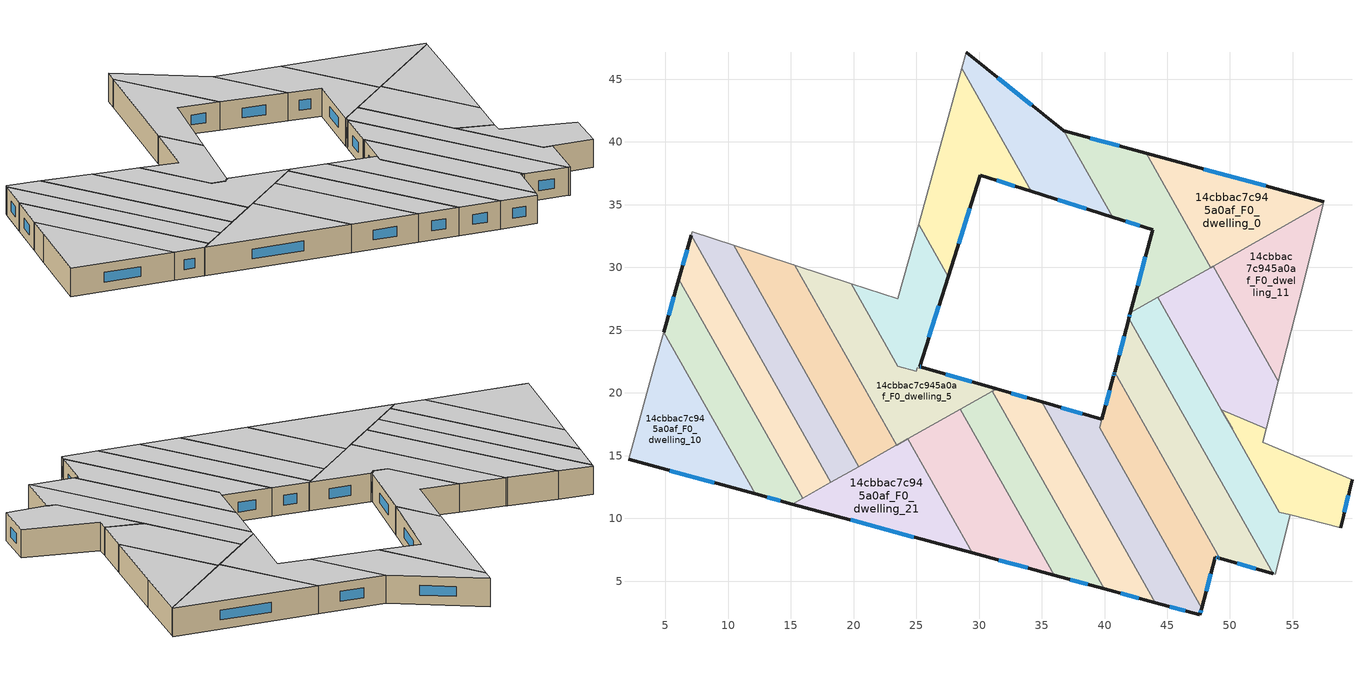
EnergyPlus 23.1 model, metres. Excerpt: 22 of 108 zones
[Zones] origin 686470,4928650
14cbbac7c945a0af_F0_dwelling_0
 floor ground (EU_floor_Construction): 57.47,35.24 57.43,35.07 48.46,29.99 43.31,39.1 z0
 wall outside (EU_wall_Construction): 57.47,35.24 43.31,39.1 z0:3
 wall adiabatic (EU_wall_Construction): 57.43,35.07 57.47,35.24 z0:3
 wall to 14cbbac7c945a0af_F0_dwelling_1 (EU_wall_Construction): 43.31,39.1 48.46,29.99 z0:3
 wall to 14cbbac7c945a0af_F0_dwelling_11 (EU_wall_Construction): 48.67,30.11 57.43,35.07 z0:3
 wall to 14cbbac7c945a0af_F0_dwelling_12 (EU_wall_Construction): 48.46,29.99 48.67,30.11 z0:3
 window (EU_Window_Construction): 52.87,36.49 47.92,37.84 z0.98:2.02
 ceiling to 14cbbac7c945a0af_F1_dwelling_0 (EU_floor_Construction): 57.43,35.07 57.47,35.24 43.31,39.1 48.46,29.99 z3
14cbbac7c945a0af_F0_dwelling_1
 floor ground (EU_floor_Construction): 43.31,39.1 48.46,29.99 42.06,26.37 43.83,33 40.64,34.01 36.74,40.9 z0
 wall outside (EU_wall_Construction): 40.64,34.01 43.83,33 42.06,26.37 / 43.31,39.1 36.74,40.9 z0:3
 wall to 14cbbac7c945a0af_F0_dwelling_2 (EU_wall_Construction): 36.74,40.9 40.64,34.01 z0:3
 wall to 14cbbac7c945a0af_F0_dwelling_12 (EU_wall_Construction): 44.25,27.61 48.46,29.99 z0:3
 wall to 14cbbac7c945a0af_F0_dwelling_14 (EU_wall_Construction): 42.06,26.37 44.25,27.61 z0:3
 window (EU_Window_Construction): 43.26,30.84 42.64,28.53 / 41.68,33.68 42.79,33.33 / 41.18,39.69 38.88,40.31 z0.98:2.02
 ceiling to 14cbbac7c945a0af_F1_dwelling_1 (EU_floor_Construction): 48.46,29.99 43.31,39.1 36.74,40.9 40.64,34.01 43.83,33 42.06,26.37 z3
14cbbac7c945a0af_F0_dwelling_10
 floor ground (EU_floor_Construction): 4.89,24.84 12.17,11.95 2.06,14.7 4.13,22.18 z0
 wall outside (EU_wall_Construction): 2.06,14.7 12.17,11.95 z0:3
 wall to 14cbbac7c945a0af_F0_dwelling_9 (EU_wall_Construction): 12.17,11.95 4.89,24.84 z0:3
 wall adiabatic (EU_wall_Construction): 4.89,24.84 4.13,22.18 2.06,14.7 z0:3
 window (EU_Window_Construction): 5.35,13.8 8.89,12.84 z0.98:2.02
 ceiling to 14cbbac7c945a0af_F1_dwelling_10 (EU_floor_Construction): 12.17,11.95 4.89,24.84 4.13,22.18 2.06,14.7 z3
14cbbac7c945a0af_F0_dwelling_11
 floor ground (EU_floor_Construction): 57.43,35.07 55.89,28.82 53.86,20.93 48.67,30.11 z0
 wall adiabatic (EU_wall_Construction): 53.86,20.93 55.89,28.82 57.43,35.07 z0:3
 wall to 14cbbac7c945a0af_F0_dwelling_12 (EU_wall_Construction): 48.67,30.11 53.86,20.93 z0:3
 ceiling to 14cbbac7c945a0af_F1_dwelling_11 (EU_floor_Construction): 53.86,20.93 55.89,28.82 57.43,35.07 48.67,30.11 z3
14cbbac7c945a0af_F0_dwelling_12
 floor ground (EU_floor_Construction): 48.67,30.11 53.86,20.93 52.88,17.15 49.32,18.65 44.25,27.61 z0
 wall adiabatic (EU_wall_Construction): 52.88,17.15 53.86,20.93 z0:3
 wall to 14cbbac7c945a0af_F0_dwelling_13 (EU_wall_Construction): 49.32,18.65 52.88,17.15 z0:3
 wall to 14cbbac7c945a0af_F0_dwelling_14 (EU_wall_Construction): 44.25,27.61 49.32,18.65 z0:3
 ceiling to 14cbbac7c945a0af_F1_dwelling_12 (EU_floor_Construction): 52.88,17.15 53.86,20.93 48.67,30.11 44.25,27.61 49.32,18.65 z3
14cbbac7c945a0af_F0_dwelling_13
 floor ground (EU_floor_Construction): 59.72,13.08 58.82,9.25 54.8,10.28 53.93,10.5 49.32,18.65 52.88,17.15 52.61,16.08 z0
 wall outside (EU_wall_Construction): 58.82,9.25 59.72,13.08 z0:3
 wall adiabatic (EU_wall_Construction): 59.72,13.08 52.61,16.08 52.88,17.15 / 54.8,10.28 58.82,9.25 z0:3
 wall to 14cbbac7c945a0af_F0_dwelling_14 (EU_wall_Construction): 49.32,18.65 50.21,17.09 / 50.21,17.08 53.93,10.5 54.79,10.28 z0:3
 window (EU_Window_Construction): 59.12,10.49 59.43,11.83 z0.98:2.02
 ceiling to 14cbbac7c945a0af_F1_dwelling_13 (EU_floor_Construction): 58.82,9.25 59.72,13.08 52.61,16.08 52.88,17.15 49.32,18.65 53.93,10.5 54.79,10.28 z3
14cbbac7c945a0af_F0_dwelling_14
 floor ground (EU_floor_Construction): 44.25,27.61 53.93,10.5 54.79,10.28 53.62,5.56 53.44,5.61 41.95,25.94 42.06,26.37 z0
 wall outside (EU_wall_Construction): 42.06,26.37 41.95,25.94 z0:3
 wall adiabatic (EU_wall_Construction): 53.44,5.61 53.62,5.56 54.79,10.28 z0:3
 wall to 14cbbac7c945a0af_F0_dwelling_15 (EU_wall_Construction): 41.95,25.94 53.44,5.61 z0:3
 window (EU_Window_Construction): 42.02,26.23 41.98,26.08 z0.98:2.02
 ceiling to 14cbbac7c945a0af_F1_dwelling_14 (EU_floor_Construction): 53.62,5.56 54.79,10.28 53.93,10.5 44.25,27.61 42.06,26.37 41.95,25.94 53.44,5.61 z3
14cbbac7c945a0af_F0_dwelling_15
 floor ground (EU_floor_Construction): 41.95,25.94 53.44,5.61 49.19,6.81 40.8,21.65 41.93,25.87 z0
 wall outside (EU_wall_Construction): 41.95,25.94 41.93,25.87 40.8,21.65 / 49.19,6.81 53.44,5.61 z0:3
 wall to 14cbbac7c945a0af_F0_dwelling_16 (EU_wall_Construction): 40.8,21.65 49.19,6.81 z0:3
 window (EU_Window_Construction): 50.57,6.42 52.06,6 / 41.56,24.5 41.16,23.02 z0.98:2.02
 ceiling to 14cbbac7c945a0af_F1_dwelling_15 (EU_floor_Construction): 53.44,5.61 41.95,25.94 41.93,25.87 40.8,21.65 49.19,6.81 z3
14cbbac7c945a0af_F0_dwelling_16
 floor ground (EU_floor_Construction): 40.8,21.65 49.19,6.81 49.05,6.85 48.84,6.91 47.74,2.86 39.62,17.22 40.7,21.3 40.76,21.51 z0
 wall outside (EU_wall_Construction): 40.8,21.65 40.76,21.51 40.7,21.3 39.79,17.9 / 47.74,2.86 48.84,6.91 49.05,6.85 49.19,6.81 z0:3
 wall to 14cbbac7c945a0af_F0_dwelling_17 (EU_wall_Construction): 39.79,17.9 39.61,17.23 / 39.62,17.22 47.74,2.86 z0:3
 window (EU_Window_Construction): 40.41,20.2 40.09,19.01 / 40.74,21.44 40.72,21.37 / 40.78,21.6 40.77,21.55 / 49.09,6.84 49.14,6.82 / 48.91,6.89 48.98,6.87 / 48.1,4.18 48.48,5.59 z0.98:2.02
 ceiling to 14cbbac7c945a0af_F1_dwelling_16 (EU_floor_Construction): 47.74,2.86 48.84,6.91 49.05,6.85 49.19,6.81 40.8,21.65 40.76,21.51 40.7,21.3 39.62,17.22 z3
14cbbac7c945a0af_F0_dwelling_17
 floor ground (EU_floor_Construction): 39.79,17.9 39.61,17.23 47.74,2.86 47.59,2.32 44.03,3.29 34.98,19.29 z0
 wall outside (EU_wall_Construction): 44.03,3.29 47.59,2.32 47.74,2.86 / 39.79,17.9 34.98,19.29 z0:3
 wall to 14cbbac7c945a0af_F0_dwelling_18 (EU_wall_Construction): 34.98,19.29 44.03,3.29 z0:3
 window (EU_Window_Construction): 47.64,2.49 47.69,2.68 / 45.19,2.97 46.43,2.63 / 38.23,18.35 36.55,18.84 z0.98:2.02
 ceiling to 14cbbac7c945a0af_F1_dwelling_17 (EU_floor_Construction): 47.59,2.32 47.74,2.86 39.61,17.23 39.79,17.9 34.98,19.29 44.03,3.29 z3
14cbbac7c945a0af_F0_dwelling_18
 floor ground (EU_floor_Construction): 34.98,19.29 44.03,3.29 39.96,4.39 31.05,20.15 31.38,20.33 z0
 wall outside (EU_wall_Construction): 34.98,19.29 31.38,20.33 / 39.96,4.39 44.03,3.29 z0:3
 wall to 14cbbac7c945a0af_F0_dwelling_19 (EU_wall_Construction): 31.05,20.15 39.96,4.39 z0:3
 wall to 14cbbac7c945a0af_F0_dwelling_5 (EU_wall_Construction): 31.38,20.33 31.05,20.15 z0:3
 window (EU_Window_Construction): 33.81,19.63 32.55,19.99 / 41.29,4.03 42.71,3.65 z0.98:2.02
 ceiling to 14cbbac7c945a0af_F1_dwelling_18 (EU_floor_Construction): 44.03,3.29 34.98,19.29 31.38,20.33 31.05,20.15 39.96,4.39 z3
14cbbac7c945a0af_F0_dwelling_19
 floor ground (EU_floor_Construction): 31.05,20.15 39.96,4.39 35.99,5.47 28.5,18.71 z0
 wall outside (EU_wall_Construction): 35.99,5.47 39.96,4.39 z0:3
 wall to 14cbbac7c945a0af_F0_dwelling_20 (EU_wall_Construction): 28.5,18.71 35.99,5.47 z0:3
 wall to 14cbbac7c945a0af_F0_dwelling_5 (EU_wall_Construction): 31.05,20.15 28.5,18.71 z0:3
 window (EU_Window_Construction): 37.28,5.12 38.67,4.74 z0.98:2.02
 ceiling to 14cbbac7c945a0af_F1_dwelling_19 (EU_floor_Construction): 39.96,4.39 31.05,20.15 28.5,18.71 35.99,5.47 z3
14cbbac7c945a0af_F0_dwelling_2
 floor ground (EU_floor_Construction): 36.74,40.9 40.64,34.01 34.16,36.07 28.61,45.88 28.96,47.16 z0
 wall outside (EU_wall_Construction): 36.74,40.9 28.96,47.16 / 34.16,36.07 40.64,34.01 z0:3
 wall to 14cbbac7c945a0af_F0_dwelling_3 (EU_wall_Construction): 28.61,45.88 34.16,36.07 z0:3
 wall adiabatic (EU_wall_Construction): 28.96,47.16 28.61,45.88 z0:3
 window (EU_Window_Construction): 34.21,42.93 31.49,45.12 / 36.27,35.4 38.53,34.68 z0.98:2.02
 ceiling to 14cbbac7c945a0af_F1_dwelling_2 (EU_floor_Construction): 40.64,34.01 36.74,40.9 28.96,47.16 28.61,45.88 34.16,36.07 z3
14cbbac7c945a0af_F0_dwelling_20
 floor ground (EU_floor_Construction): 28.5,18.71 35.99,5.47 29.47,7.25 24.32,16.34 z0
 wall outside (EU_wall_Construction): 29.47,7.25 35.99,5.47 z0:3
 wall to 14cbbac7c945a0af_F0_dwelling_21 (EU_wall_Construction): 24.32,16.34 29.47,7.25 z0:3
 wall to 14cbbac7c945a0af_F0_dwelling_5 (EU_wall_Construction): 28.5,18.71 24.32,16.34 z0:3
 window (EU_Window_Construction): 31.59,6.67 33.87,6.05 z0.98:2.02
 ceiling to 14cbbac7c945a0af_F1_dwelling_20 (EU_floor_Construction): 35.99,5.47 28.5,18.71 24.32,16.34 29.47,7.25 z3
14cbbac7c945a0af_F0_dwelling_21
 floor ground (EU_floor_Construction): 24.32,16.34 29.47,7.25 15.13,11.14 z0
 wall outside (EU_wall_Construction): 15.13,11.14 29.47,7.25 z0:3
 wall to 14cbbac7c945a0af_F0_dwelling_6 (EU_wall_Construction): 23.43,15.84 23.39,15.81 / 23.38,15.81 23.34,15.79 20.42,14.13 z0:3
 wall to 14cbbac7c945a0af_F0_dwelling_7 (EU_wall_Construction): 20.41,14.13 18.19,12.88 z0:3
 wall to 14cbbac7c945a0af_F0_dwelling_8 (EU_wall_Construction): 18.19,12.88 15.94,11.6 z0:3
 wall to 14cbbac7c945a0af_F0_dwelling_9 (EU_wall_Construction): 15.94,11.6 15.13,11.14 z0:3
 wall to 14cbbac7c945a0af_F0_dwelling_5 (EU_wall_Construction): 24.32,16.34 23.43,15.84 z0:3
 window (EU_Window_Construction): 19.79,9.88 24.8,8.51 z0.98:2.02
 ceiling to 14cbbac7c945a0af_F1_dwelling_21 (EU_floor_Construction): 29.47,7.25 24.32,16.34 15.13,11.14 z3
14cbbac7c945a0af_F0_dwelling_3
 floor ground (EU_floor_Construction): 28.61,45.88 34.16,36.07 30.1,37.36 27.54,29.26 25.18,33.44 z0
 wall outside (EU_wall_Construction): 27.54,29.26 30.1,37.36 34.16,36.07 z0:3
 wall adiabatic (EU_wall_Construction): 28.61,45.88 25.18,33.44 z0:3
 wall to 14cbbac7c945a0af_F0_dwelling_4 (EU_wall_Construction): 25.18,33.44 27.54,29.26 z0:3
 window (EU_Window_Construction): 31.42,36.94 32.84,36.49 / 28.38,31.89 29.27,34.72 z0.98:2.02
 ceiling to 14cbbac7c945a0af_F1_dwelling_3 (EU_floor_Construction): 27.54,29.26 30.1,37.36 34.16,36.07 28.61,45.88 25.18,33.44 z3
14cbbac7c945a0af_F0_dwelling_4
 floor ground (EU_floor_Construction): 25.18,33.44 27.54,29.26 25.27,22.1 25.23,21.96 25.08,22 24.99,21.72 23.52,22.14 19.8,28.71 23.53,27.5 z0
 wall outside (EU_wall_Construction): 25.27,22.1 27.54,29.26 z0:3
 wall adiabatic (EU_wall_Construction): 25.18,33.44 23.53,27.5 19.8,28.71 z0:3
 wall to 14cbbac7c945a0af_F0_dwelling_5 (EU_wall_Construction): 19.8,28.71 23.52,22.14 24.99,21.72 25.08,22 25.23,21.96 25.27,22.1 z0:3
 window (EU_Window_Construction): 26.01,24.43 26.8,26.93 z0.98:2.02
 ceiling to 14cbbac7c945a0af_F1_dwelling_4 (EU_floor_Construction): 25.27,22.1 27.54,29.26 25.18,33.44 23.53,27.5 19.8,28.71 23.52,22.14 24.99,21.72 25.08,22 25.23,21.96 z3
14cbbac7c945a0af_F0_dwelling_5
 floor ground (EU_floor_Construction): 31.38,20.33 23.43,15.84 15.32,30.17 19.8,28.71 23.52,22.14 24.99,21.72 25.08,22 25.23,21.96 25.28,22.1 25.42,22.05 z0
 wall outside (EU_wall_Construction): 31.38,20.33 25.42,22.05 25.27,22.1 z0:3
 wall to 14cbbac7c945a0af_F0_dwelling_6 (EU_wall_Construction): 15.32,30.17 23.43,15.84 z0:3
 wall adiabatic (EU_wall_Construction): 19.8,28.71 15.32,30.17 z0:3
 window (EU_Window_Construction): 25.37,22.07 25.32,22.08 / 29.44,20.89 27.36,21.49 z0.98:2.02
 ceiling to 14cbbac7c945a0af_F1_dwelling_5 (EU_floor_Construction): 31.38,20.33 25.42,22.05 25.28,22.1 25.23,21.96 25.08,22 24.99,21.72 23.52,22.14 19.8,28.71 15.32,30.17 23.43,15.84 z3
14cbbac7c945a0af_F0_dwelling_6
 floor ground (EU_floor_Construction): 15.32,30.17 23.43,15.84 23.39,15.81 23.34,15.79 20.42,14.13 10.45,31.76 15.18,30.22 15.25,30.2 z0
 wall to 14cbbac7c945a0af_F0_dwelling_7 (EU_wall_Construction): 10.45,31.76 20.42,14.13 z0:3
 wall adiabatic (EU_wall_Construction): 15.32,30.17 15.25,30.2 15.18,30.22 10.45,31.76 z0:3
 ceiling to 14cbbac7c945a0af_F1_dwelling_6 (EU_floor_Construction): 23.34,15.79 23.39,15.81 23.43,15.84 15.32,30.17 15.25,30.2 15.18,30.22 10.45,31.76 20.42,14.13 z3
14cbbac7c945a0af_F0_dwelling_7
 floor ground (EU_floor_Construction): 10.45,31.76 20.42,14.13 18.19,12.88 7.06,32.56 7.14,32.84 z0
 wall adiabatic (EU_wall_Construction): 10.45,31.76 7.14,32.84 7.06,32.56 z0:3
 wall to 14cbbac7c945a0af_F0_dwelling_8 (EU_wall_Construction): 7.06,32.56 18.19,12.88 z0:3
 ceiling to 14cbbac7c945a0af_F1_dwelling_7 (EU_floor_Construction): 20.42,14.13 10.45,31.76 7.14,32.84 7.06,32.56 18.19,12.88 z3
14cbbac7c945a0af_F0_dwelling_8
 floor ground (EU_floor_Construction): 7.06,32.56 18.19,12.88 15.94,11.6 6.07,29.05 z0
 wall outside (EU_wall_Construction): 7.06,32.56 6.07,29.05 z0:3
 wall to 14cbbac7c945a0af_F0_dwelling_9 (EU_wall_Construction): 6.07,29.05 15.94,11.6 z0:3
 window (EU_Window_Construction): 6.74,31.42 6.4,30.19 z0.98:2.02
 ceiling to 14cbbac7c945a0af_F1_dwelling_8 (EU_floor_Construction): 18.19,12.88 7.06,32.56 6.07,29.05 15.94,11.6 z3
14cbbac7c945a0af_F0_dwelling_9
 floor ground (EU_floor_Construction): 6.07,29.05 15.94,11.6 15.13,11.14 12.17,11.95 4.89,24.84 z0
 wall outside (EU_wall_Construction): 6.07,29.05 4.89,24.84 / 12.17,11.95 15.13,11.14 z0:3
 window (EU_Window_Construction): 5.69,27.68 5.27,26.21 / 13.14,11.69 14.17,11.41 z0.98:2.02
 ceiling to 14cbbac7c945a0af_F1_dwelling_9 (EU_floor_Construction): 15.94,11.6 6.07,29.05 4.89,24.84 12.17,11.95 15.13,11.14 z3
[Building]
EU S2 Campaign: North Axis=0; Terrain=City; Solar Distribution=FullExterior
[Site:Location]
Bologna: Latitude=44.5; Longitude=11.25; Time Zone=1; Elevation=37
[SizingPeriod:WeatherFileDays]
AnnualSizingPeriod: Begin Month=1; Begin Day of Month=1; End Month=12; End Day of Month=31; Day of Week for Start Day=Monday; Use Weather File Daylight Saving Period=No; Use Weather File Rain and Snow Indicators=No
[MATERIAL]
EU_InternalMass_Material: Roughness=MediumRough; Thickness=0.1; Conductivity=1; Density=1800; Specific Heat=900; Thermal Absorptance=0.9; Solar Absorptance=0.7; Visible Absorptance=0.7
[MATERIAL:NOMASS] Roughness=MediumRough; Thermal Absorptance=0.9; Solar Absorptance=0.7; Visible Absorptance=0.7
Name | Thermal Resistance
EU_wall_NoMass | 0.905828
EU_floor_NoMass | 0.67114
[WINDOWMATERIAL:SIMPLEGLAZINGSYSTEM]
EU_Window_SimpleGlazing: UFactor=4.52486; Solar Heat Gain Coefficient=0.85; Visible Transmittance=0.85
[CONSTRUCTION]
EU_wall_Construction: EU_wall_NoMass
EU_floor_Construction: EU_floor_NoMass
EU_Window_Construction: EU_Window_SimpleGlazing
EU_InternalMass_Construction: EU_InternalMass_Material
[ZONE] Type=1; Multiplier=1; Ceiling Height=autocalculate; Floor Area=autocalculate; Part of Total Floor Area=Yes
Name | Volume
14cbbac7c945a0af_F0_dwelling_0 | 165.578
14cbbac7c945a0af_F0_dwelling_1 | 179.864
14cbbac7c945a0af_F0_dwelling_10; 14cbbac7c945a0af_F0_dwelling_18 | 165.573
14cbbac7c945a0af_F0_dwelling_11 | 160.082
14cbbac7c945a0af_F0_dwelling_12 | 180.855
14cbbac7c945a0af_F0_dwelling_13 | 112.098
14cbbac7c945a0af_F0_dwelling_14 | 191.796
14cbbac7c945a0af_F0_dwelling_15 | 188.807
14cbbac7c945a0af_F0_dwelling_16 | 158.93
14cbbac7c945a0af_F0_dwelling_17 | 166.274
14cbbac7c945a0af_F0_dwelling_19 | 146.241
14cbbac7c945a0af_F0_dwelling_2 | 151.227
14cbbac7c945a0af_F0_dwelling_20 | 184.854
14cbbac7c945a0af_F0_dwelling_21 | 165.55
14cbbac7c945a0af_F0_dwelling_3 | 165.57
14cbbac7c945a0af_F0_dwelling_4 | 113.594
14cbbac7c945a0af_F0_dwelling_5 | 192.313
14cbbac7c945a0af_F0_dwelling_6 | 190.712
14cbbac7c945a0af_F0_dwelling_7 | 165.61
14cbbac7c945a0af_F0_dwelling_8 | 165.577
14cbbac7c945a0af_F0_dwelling_9 | 165.505
[INTERNALMASS] Construction=EU_InternalMass_Construction
Name | Zone or ZoneList | Surface Area
14cbbac7c945a0af_F0_dwelling_0_EU_InternalMass | 14cbbac7c945a0af_F0_dwelling_0 | 55.1926
14cbbac7c945a0af_F0_dwelling_1_EU_InternalMass | 14cbbac7c945a0af_F0_dwelling_1 | 59.9545
14cbbac7c945a0af_F0_dwelling_2_EU_InternalMass | 14cbbac7c945a0af_F0_dwelling_2 | 50.4088
14cbbac7c945a0af_F0_dwelling_3_EU_InternalMass | 14cbbac7c945a0af_F0_dwelling_3 | 55.19
14cbbac7c945a0af_F0_dwelling_4_EU_InternalMass | 14cbbac7c945a0af_F0_dwelling_4 | 37.8842
14cbbac7c945a0af_F0_dwelling_5_EU_InternalMass | 14cbbac7c945a0af_F0_dwelling_5 | 64.1113
14cbbac7c945a0af_F0_dwelling_6_EU_InternalMass | 14cbbac7c945a0af_F0_dwelling_6 | 63.5513
14cbbac7c945a0af_F0_dwelling_7_EU_InternalMass | 14cbbac7c945a0af_F0_dwelling_7 | 55.2033
14cbbac7c945a0af_F0_dwelling_8_EU_InternalMass | 14cbbac7c945a0af_F0_dwelling_8 | 55.1926
14cbbac7c945a0af_F0_dwelling_9_EU_InternalMass | 14cbbac7c945a0af_F0_dwelling_9 | 55.1682
14cbbac7c945a0af_F0_dwelling_10_EU_InternalMass | 14cbbac7c945a0af_F0_dwelling_10 | 55.1908
14cbbac7c945a0af_F0_dwelling_11_EU_InternalMass | 14cbbac7c945a0af_F0_dwelling_11 | 53.3606
14cbbac7c945a0af_F0_dwelling_12_EU_InternalMass | 14cbbac7c945a0af_F0_dwelling_12 | 60.2902
14cbbac7c945a0af_F0_dwelling_13_EU_InternalMass | 14cbbac7c945a0af_F0_dwelling_13 | 37.3637
14cbbac7c945a0af_F0_dwelling_14_EU_InternalMass | 14cbbac7c945a0af_F0_dwelling_14 | 63.9464
14cbbac7c945a0af_F0_dwelling_15_EU_InternalMass | 14cbbac7c945a0af_F0_dwelling_15 | 62.9366
14cbbac7c945a0af_F0_dwelling_16_EU_InternalMass | 14cbbac7c945a0af_F0_dwelling_16 | 52.9749
14cbbac7c945a0af_F0_dwelling_17_EU_InternalMass | 14cbbac7c945a0af_F0_dwelling_17 | 55.4241
14cbbac7c945a0af_F0_dwelling_18_EU_InternalMass | 14cbbac7c945a0af_F0_dwelling_18 | 55.1913
14cbbac7c945a0af_F0_dwelling_19_EU_InternalMass | 14cbbac7c945a0af_F0_dwelling_19 | 48.7469
14cbbac7c945a0af_F0_dwelling_20_EU_InternalMass | 14cbbac7c945a0af_F0_dwelling_20 | 61.6182
14cbbac7c945a0af_F0_dwelling_21_EU_InternalMass | 14cbbac7c945a0af_F0_dwelling_21 | 55.1836
[OTHEREQUIPMENT] Fuel Type=Electricity; Design Level Calculation Method=Watts/Area; Power per Zone Floor Area=1; Fraction Latent=0; Fraction Radiant=0; Fraction Lost=0; Carbon Dioxide Generation Rate=0; EndUse Subcategory=EU_Step8_InternalGains
Name | Zone or ZoneList or Space or SpaceList | Schedule
EU_Step8_InternalGain_14cbbac7c945a0af_F0_dwelling_0_f000 | 14cbbac7c945a0af_F0_dwelling_0 | EU_Step8_GainSchedule_14cbbac7c945a0af_F0_dwelling_0_f000
EU_Step8_InternalGain_14cbbac7c945a0af_F0_dwelling_1_f000 | 14cbbac7c945a0af_F0_dwelling_1 | EU_Step8_GainSchedule_14cbbac7c945a0af_F0_dwelling_1_f000
EU_Step8_InternalGain_14cbbac7c945a0af_F0_dwelling_2_f000 | 14cbbac7c945a0af_F0_dwelling_2 | EU_Step8_GainSchedule_14cbbac7c945a0af_F0_dwelling_2_f000
EU_Step8_InternalGain_14cbbac7c945a0af_F0_dwelling_3_f000 | 14cbbac7c945a0af_F0_dwelling_3 | EU_Step8_GainSchedule_14cbbac7c945a0af_F0_dwelling_3_f000
EU_Step8_InternalGain_14cbbac7c945a0af_F0_dwelling_4_f000 | 14cbbac7c945a0af_F0_dwelling_4 | EU_Step8_GainSchedule_14cbbac7c945a0af_F0_dwelling_4_f000
EU_Step8_InternalGain_14cbbac7c945a0af_F0_dwelling_5_f000 | 14cbbac7c945a0af_F0_dwelling_5 | EU_Step8_GainSchedule_14cbbac7c945a0af_F0_dwelling_5_f000
EU_Step8_InternalGain_14cbbac7c945a0af_F0_dwelling_6_f000 | 14cbbac7c945a0af_F0_dwelling_6 | EU_Step8_GainSchedule_14cbbac7c945a0af_F0_dwelling_6_f000
EU_Step8_InternalGain_14cbbac7c945a0af_F0_dwelling_7_f000 | 14cbbac7c945a0af_F0_dwelling_7 | EU_Step8_GainSchedule_14cbbac7c945a0af_F0_dwelling_7_f000
EU_Step8_InternalGain_14cbbac7c945a0af_F0_dwelling_8_f000 | 14cbbac7c945a0af_F0_dwelling_8 | EU_Step8_GainSchedule_14cbbac7c945a0af_F0_dwelling_8_f000
EU_Step8_InternalGain_14cbbac7c945a0af_F0_dwelling_9_f000 | 14cbbac7c945a0af_F0_dwelling_9 | EU_Step8_GainSchedule_14cbbac7c945a0af_F0_dwelling_9_f000
EU_Step8_InternalGain_14cbbac7c945a0af_F0_dwelling_10_f000 | 14cbbac7c945a0af_F0_dwelling_10 | EU_Step8_GainSchedule_14cbbac7c945a0af_F0_dwelling_10_f000
EU_Step8_InternalGain_14cbbac7c945a0af_F0_dwelling_11_f000 | 14cbbac7c945a0af_F0_dwelling_11 | EU_Step8_GainSchedule_14cbbac7c945a0af_F0_dwelling_11_f000
EU_Step8_InternalGain_14cbbac7c945a0af_F0_dwelling_12_f000 | 14cbbac7c945a0af_F0_dwelling_12 | EU_Step8_GainSchedule_14cbbac7c945a0af_F0_dwelling_12_f000
EU_Step8_InternalGain_14cbbac7c945a0af_F0_dwelling_13_f000 | 14cbbac7c945a0af_F0_dwelling_13 | EU_Step8_GainSchedule_14cbbac7c945a0af_F0_dwelling_13_f000
EU_Step8_InternalGain_14cbbac7c945a0af_F0_dwelling_14_f000 | 14cbbac7c945a0af_F0_dwelling_14 | EU_Step8_GainSchedule_14cbbac7c945a0af_F0_dwelling_14_f000
EU_Step8_InternalGain_14cbbac7c945a0af_F0_dwelling_15_f000 | 14cbbac7c945a0af_F0_dwelling_15 | EU_Step8_GainSchedule_14cbbac7c945a0af_F0_dwelling_15_f000
EU_Step8_InternalGain_14cbbac7c945a0af_F0_dwelling_16_f000 | 14cbbac7c945a0af_F0_dwelling_16 | EU_Step8_GainSchedule_14cbbac7c945a0af_F0_dwelling_16_f000
EU_Step8_InternalGain_14cbbac7c945a0af_F0_dwelling_17_f000 | 14cbbac7c945a0af_F0_dwelling_17 | EU_Step8_GainSchedule_14cbbac7c945a0af_F0_dwelling_17_f000
EU_Step8_InternalGain_14cbbac7c945a0af_F0_dwelling_18_f000 | 14cbbac7c945a0af_F0_dwelling_18 | EU_Step8_GainSchedule_14cbbac7c945a0af_F0_dwelling_18_f000
EU_Step8_InternalGain_14cbbac7c945a0af_F0_dwelling_19_f000 | 14cbbac7c945a0af_F0_dwelling_19 | EU_Step8_GainSchedule_14cbbac7c945a0af_F0_dwelling_19_f000
EU_Step8_InternalGain_14cbbac7c945a0af_F0_dwelling_20_f000 | 14cbbac7c945a0af_F0_dwelling_20 | EU_Step8_GainSchedule_14cbbac7c945a0af_F0_dwelling_20_f000
EU_Step8_InternalGain_14cbbac7c945a0af_F0_dwelling_21_f000 | 14cbbac7c945a0af_F0_dwelling_21 | EU_Step8_GainSchedule_14cbbac7c945a0af_F0_dwelling_21_f000
[ZONEVENTILATION:DESIGNFLOWRATE] Schedule=EU_AlwaysOn; Design Flow Rate Calculation Method=AirChanges/Hour; Air Changes per Hour=0.73129; Ventilation Type=Natural; Fan Pressure Rise=0; Fan Total Efficiency=1; Constant Term Coefficient=1; Temperature Term Coefficient=0; Velocity Term Coefficient=0; Velocity Squared Term Coefficient=0; Minimum Indoor Temperature=-100; Maximum Indoor Temperature=100; Delta Temperature=-100; Minimum Outdoor Temperature=-100; Maximum Outdoor Temperature=100; Maximum Wind Speed=40
Name | Zone or ZoneList or Space or SpaceList
EU_ConstantAir_14cbbac7c945a0af_F0_dwelling_0 | 14cbbac7c945a0af_F0_dwelling_0
EU_ConstantAir_14cbbac7c945a0af_F0_dwelling_1 | 14cbbac7c945a0af_F0_dwelling_1
EU_ConstantAir_14cbbac7c945a0af_F0_dwelling_2 | 14cbbac7c945a0af_F0_dwelling_2
EU_ConstantAir_14cbbac7c945a0af_F0_dwelling_3 | 14cbbac7c945a0af_F0_dwelling_3
EU_ConstantAir_14cbbac7c945a0af_F0_dwelling_4 | 14cbbac7c945a0af_F0_dwelling_4
EU_ConstantAir_14cbbac7c945a0af_F0_dwelling_5 | 14cbbac7c945a0af_F0_dwelling_5
EU_ConstantAir_14cbbac7c945a0af_F0_dwelling_6 | 14cbbac7c945a0af_F0_dwelling_6
EU_ConstantAir_14cbbac7c945a0af_F0_dwelling_7 | 14cbbac7c945a0af_F0_dwelling_7
EU_ConstantAir_14cbbac7c945a0af_F0_dwelling_8 | 14cbbac7c945a0af_F0_dwelling_8
EU_ConstantAir_14cbbac7c945a0af_F0_dwelling_9 | 14cbbac7c945a0af_F0_dwelling_9
EU_ConstantAir_14cbbac7c945a0af_F0_dwelling_10 | 14cbbac7c945a0af_F0_dwelling_10
EU_ConstantAir_14cbbac7c945a0af_F0_dwelling_11 | 14cbbac7c945a0af_F0_dwelling_11
EU_ConstantAir_14cbbac7c945a0af_F0_dwelling_12 | 14cbbac7c945a0af_F0_dwelling_12
EU_ConstantAir_14cbbac7c945a0af_F0_dwelling_13 | 14cbbac7c945a0af_F0_dwelling_13
EU_ConstantAir_14cbbac7c945a0af_F0_dwelling_14 | 14cbbac7c945a0af_F0_dwelling_14
EU_ConstantAir_14cbbac7c945a0af_F0_dwelling_15 | 14cbbac7c945a0af_F0_dwelling_15
EU_ConstantAir_14cbbac7c945a0af_F0_dwelling_16 | 14cbbac7c945a0af_F0_dwelling_16
EU_ConstantAir_14cbbac7c945a0af_F0_dwelling_17 | 14cbbac7c945a0af_F0_dwelling_17
EU_ConstantAir_14cbbac7c945a0af_F0_dwelling_18 | 14cbbac7c945a0af_F0_dwelling_18
EU_ConstantAir_14cbbac7c945a0af_F0_dwelling_19 | 14cbbac7c945a0af_F0_dwelling_19
EU_ConstantAir_14cbbac7c945a0af_F0_dwelling_20 | 14cbbac7c945a0af_F0_dwelling_20
EU_ConstantAir_14cbbac7c945a0af_F0_dwelling_21 | 14cbbac7c945a0af_F0_dwelling_21
[HVACTEMPLATE:THERMOSTAT] Constant Heating Setpoint=20; Constant Cooling Setpoint=50
EU_HeatOnly_14cbbac7c945a0af_F0_dwelling_0; EU_HeatOnly_14cbbac7c945a0af_F0_dwelling_1; EU_HeatOnly_14cbbac7c945a0af_F0_dwelling_2; EU_HeatOnly_14cbbac7c945a0af_F0_dwelling_3; EU_HeatOnly_14cbbac7c945a0af_F0_dwelling_4; EU_HeatOnly_14cbbac7c945a0af_F0_dwelling_5; EU_HeatOnly_14cbbac7c945a0af_F0_dwelling_6; EU_HeatOnly_14cbbac7c945a0af_F0_dwelling_7; EU_HeatOnly_14cbbac7c945a0af_F0_dwelling_8; EU_HeatOnly_14cbbac7c945a0af_F0_dwelling_9; EU_HeatOnly_14cbbac7c945a0af_F0_dwelling_10; EU_HeatOnly_14cbbac7c945a0af_F0_dwelling_11; EU_HeatOnly_14cbbac7c945a0af_F0_dwelling_12; EU_HeatOnly_14cbbac7c945a0af_F0_dwelling_13; EU_HeatOnly_14cbbac7c945a0af_F0_dwelling_14; EU_HeatOnly_14cbbac7c945a0af_F0_dwelling_15; EU_HeatOnly_14cbbac7c945a0af_F0_dwelling_16; EU_HeatOnly_14cbbac7c945a0af_F0_dwelling_17; EU_HeatOnly_14cbbac7c945a0af_F0_dwelling_18; EU_HeatOnly_14cbbac7c945a0af_F0_dwelling_19; EU_HeatOnly_14cbbac7c945a0af_F0_dwelling_20; EU_HeatOnly_14cbbac7c945a0af_F0_dwelling_21; EU_HeatOnly_14cbbac7c945a0af_F1_dwelling_0; EU_HeatOnly_14cbbac7c945a0af_F1_dwelling_1; EU_HeatOnly_14cbbac7c945a0af_F1_dwelling_2; EU_HeatOnly_14cbbac7c945a0af_F1_dwelling_3; EU_HeatOnly_14cbbac7c945a0af_F1_dwelling_4; EU_HeatOnly_14cbbac7c945a0af_F1_dwelling_5; EU_HeatOnly_14cbbac7c945a0af_F1_dwelling_6; EU_HeatOnly_14cbbac7c945a0af_F1_dwelling_7; EU_HeatOnly_14cbbac7c945a0af_F1_dwelling_8; EU_HeatOnly_14cbbac7c945a0af_F1_dwelling_9; EU_HeatOnly_14cbbac7c945a0af_F1_dwelling_10; EU_HeatOnly_14cbbac7c945a0af_F1_dwelling_11; EU_HeatOnly_14cbbac7c945a0af_F1_dwelling_12; EU_HeatOnly_14cbbac7c945a0af_F1_dwelling_13; EU_HeatOnly_14cbbac7c945a0af_F1_dwelling_14; EU_HeatOnly_14cbbac7c945a0af_F1_dwelling_15; EU_HeatOnly_14cbbac7c945a0af_F1_dwelling_16; EU_HeatOnly_14cbbac7c945a0af_F1_dwelling_17; EU_HeatOnly_14cbbac7c945a0af_F1_dwelling_18; EU_HeatOnly_14cbbac7c945a0af_F1_dwelling_19; EU_HeatOnly_14cbbac7c945a0af_F1_dwelling_20; EU_HeatOnly_14cbbac7c945a0af_F1_dwelling_21; EU_HeatOnly_14cbbac7c945a0af_F2_dwelling_0; EU_HeatOnly_14cbbac7c945a0af_F2_dwelling_1; EU_HeatOnly_14cbbac7c945a0af_F2_dwelling_2; EU_HeatOnly_14cbbac7c945a0af_F2_dwelling_3; EU_HeatOnly_14cbbac7c945a0af_F2_dwelling_4; EU_HeatOnly_14cbbac7c945a0af_F2_dwelling_5; EU_HeatOnly_14cbbac7c945a0af_F2_dwelling_6; EU_HeatOnly_14cbbac7c945a0af_F2_dwelling_7; EU_HeatOnly_14cbbac7c945a0af_F2_dwelling_8; EU_HeatOnly_14cbbac7c945a0af_F2_dwelling_9; EU_HeatOnly_14cbbac7c945a0af_F2_dwelling_10; EU_HeatOnly_14cbbac7c945a0af_F2_dwelling_11; EU_HeatOnly_14cbbac7c945a0af_F2_dwelling_12; EU_HeatOnly_14cbbac7c945a0af_F2_dwelling_13; EU_HeatOnly_14cbbac7c945a0af_F2_dwelling_14; EU_HeatOnly_14cbbac7c945a0af_F2_dwelling_15; EU_HeatOnly_14cbbac7c945a0af_F2_dwelling_16; EU_HeatOnly_14cbbac7c945a0af_F2_dwelling_17; EU_HeatOnly_14cbbac7c945a0af_F2_dwelling_18; EU_HeatOnly_14cbbac7c945a0af_F2_dwelling_19; EU_HeatOnly_14cbbac7c945a0af_F2_dwelling_20; EU_HeatOnly_14cbbac7c945a0af_F2_dwelling_21; EU_HeatOnly_14cbbac7c945a0af_F3_dwelling_0; EU_HeatOnly_14cbbac7c945a0af_F3_dwelling_1; EU_HeatOnly_14cbbac7c945a0af_F3_dwelling_2; EU_HeatOnly_14cbbac7c945a0af_F3_dwelling_3; EU_HeatOnly_14cbbac7c945a0af_F3_dwelling_4; EU_HeatOnly_14cbbac7c945a0af_F3_dwelling_5; EU_HeatOnly_14cbbac7c945a0af_F3_dwelling_6; EU_HeatOnly_14cbbac7c945a0af_F3_dwelling_7; EU_HeatOnly_14cbbac7c945a0af_F3_dwelling_8; EU_HeatOnly_14cbbac7c945a0af_F3_dwelling_9; EU_HeatOnly_14cbbac7c945a0af_F3_dwelling_10; EU_HeatOnly_14cbbac7c945a0af_F3_dwelling_11; EU_HeatOnly_14cbbac7c945a0af_F3_dwelling_12; EU_HeatOnly_14cbbac7c945a0af_F3_dwelling_13; EU_HeatOnly_14cbbac7c945a0af_F3_dwelling_14; EU_HeatOnly_14cbbac7c945a0af_F3_dwelling_15; EU_HeatOnly_14cbbac7c945a0af_F3_dwelling_16; EU_HeatOnly_14cbbac7c945a0af_F3_dwelling_17; EU_HeatOnly_14cbbac7c945a0af_F3_dwelling_18; EU_HeatOnly_14cbbac7c945a0af_F3_dwelling_19; EU_HeatOnly_14cbbac7c945a0af_F3_dwelling_20; EU_HeatOnly_14cbbac7c945a0af_F4_dwelling_0; EU_HeatOnly_14cbbac7c945a0af_F4_dwelling_1; EU_HeatOnly_14cbbac7c945a0af_F4_dwelling_2; EU_HeatOnly_14cbbac7c945a0af_F4_dwelling_3; EU_HeatOnly_14cbbac7c945a0af_F4_dwelling_4; EU_HeatOnly_14cbbac7c945a0af_F4_dwelling_5; EU_HeatOnly_14cbbac7c945a0af_F4_dwelling_6; EU_HeatOnly_14cbbac7c945a0af_F4_dwelling_7; EU_HeatOnly_14cbbac7c945a0af_F4_dwelling_8; EU_HeatOnly_14cbbac7c945a0af_F4_dwelling_9; EU_HeatOnly_14cbbac7c945a0af_F4_dwelling_10; EU_HeatOnly_14cbbac7c945a0af_F4_dwelling_11; EU_HeatOnly_14cbbac7c945a0af_F4_dwelling_12; EU_HeatOnly_14cbbac7c945a0af_F4_dwelling_13; EU_HeatOnly_14cbbac7c945a0af_F4_dwelling_14; EU_HeatOnly_14cbbac7c945a0af_F4_dwelling_15; EU_HeatOnly_14cbbac7c945a0af_F4_dwelling_16; EU_HeatOnly_14cbbac7c945a0af_F4_dwelling_17; EU_HeatOnly_14cbbac7c945a0af_F4_dwelling_18; EU_HeatOnly_14cbbac7c945a0af_F4_dwelling_19; EU_HeatOnly_14cbbac7c945a0af_F4_dwelling_20
[HVACTEMPLATE:ZONE:IDEALLOADSAIRSYSTEM] System Availability Schedule=EU_AlwaysOn; Maximum Heating Supply Air Temperature=50; Minimum Cooling Supply Air Temperature=13; Maximum Heating Supply Air Humidity Ratio=0.0156; Minimum Cooling Supply Air Humidity Ratio=0.0077; Heating Limit=NoLimit; Cooling Limit=NoLimit; Heating Availability Schedule=EU_AlwaysOn; Cooling Availability Schedule=EU_CoolingOff; Dehumidification Control Type=ConstantSensibleHeatRatio; Cooling Sensible Heat Ratio=0.7; Dehumidification Setpoint=60; Humidification Control Type=None; Humidification Setpoint=30; Outdoor Air Method=None; Outdoor Air Flow Rate per Person=0.00944; Outdoor Air Flow Rate per Zone Floor Area=0; Outdoor Air Flow Rate per Zone=0; Demand Controlled Ventilation Type=None; Outdoor Air Economizer Type=NoEconomizer; Heat Recovery Type=None; Sensible Heat Recovery Effectiveness=0.7; Latent Heat Recovery Effectiveness=0.65
Name | Template Thermostat
14cbbac7c945a0af_F0_dwelling_0 | EU_HeatOnly_14cbbac7c945a0af_F0_dwelling_0
14cbbac7c945a0af_F0_dwelling_1 | EU_HeatOnly_14cbbac7c945a0af_F0_dwelling_1
14cbbac7c945a0af_F0_dwelling_2 | EU_HeatOnly_14cbbac7c945a0af_F0_dwelling_2
14cbbac7c945a0af_F0_dwelling_3 | EU_HeatOnly_14cbbac7c945a0af_F0_dwelling_3
14cbbac7c945a0af_F0_dwelling_4 | EU_HeatOnly_14cbbac7c945a0af_F0_dwelling_4
14cbbac7c945a0af_F0_dwelling_5 | EU_HeatOnly_14cbbac7c945a0af_F0_dwelling_5
14cbbac7c945a0af_F0_dwelling_6 | EU_HeatOnly_14cbbac7c945a0af_F0_dwelling_6
14cbbac7c945a0af_F0_dwelling_7 | EU_HeatOnly_14cbbac7c945a0af_F0_dwelling_7
14cbbac7c945a0af_F0_dwelling_8 | EU_HeatOnly_14cbbac7c945a0af_F0_dwelling_8
14cbbac7c945a0af_F0_dwelling_9 | EU_HeatOnly_14cbbac7c945a0af_F0_dwelling_9
14cbbac7c945a0af_F0_dwelling_10 | EU_HeatOnly_14cbbac7c945a0af_F0_dwelling_10
14cbbac7c945a0af_F0_dwelling_11 | EU_HeatOnly_14cbbac7c945a0af_F0_dwelling_11
14cbbac7c945a0af_F0_dwelling_12 | EU_HeatOnly_14cbbac7c945a0af_F0_dwelling_12
14cbbac7c945a0af_F0_dwelling_13 | EU_HeatOnly_14cbbac7c945a0af_F0_dwelling_13
14cbbac7c945a0af_F0_dwelling_14 | EU_HeatOnly_14cbbac7c945a0af_F0_dwelling_14
14cbbac7c945a0af_F0_dwelling_15 | EU_HeatOnly_14cbbac7c945a0af_F0_dwelling_15
14cbbac7c945a0af_F0_dwelling_16 | EU_HeatOnly_14cbbac7c945a0af_F0_dwelling_16
14cbbac7c945a0af_F0_dwelling_17 | EU_HeatOnly_14cbbac7c945a0af_F0_dwelling_17
14cbbac7c945a0af_F0_dwelling_18 | EU_HeatOnly_14cbbac7c945a0af_F0_dwelling_18
14cbbac7c945a0af_F0_dwelling_19 | EU_HeatOnly_14cbbac7c945a0af_F0_dwelling_19
14cbbac7c945a0af_F0_dwelling_20 | EU_HeatOnly_14cbbac7c945a0af_F0_dwelling_20
14cbbac7c945a0af_F0_dwelling_21 | EU_HeatOnly_14cbbac7c945a0af_F0_dwelling_21
[SIZING:ZONE] Zone Cooling Design Supply Air Temperature Input Method=SupplyAirTemperature; Zone Cooling Design Supply Air Temperature=13; Zone Heating Design Supply Air Temperature Input Method=SupplyAirTemperature; Zone Heating Design Supply Air Temperature=50; Zone Cooling Design Supply Air Humidity Ratio=0.008; Zone Heating Design Supply Air Humidity Ratio=0.008; Cooling Design Air Flow Method=DesignDay; Cooling Design Air Flow Rate=0; Cooling Minimum Air Flow per Zone Floor Area=0.000762; Cooling Minimum Air Flow=0; Cooling Minimum Air Flow Fraction=0.2; Heating Design Air Flow Method=DesignDay; Heating Design Air Flow Rate=0; Heating Maximum Air Flow per Zone Floor Area=0.002032; Heating Maximum Air Flow=0.141576; Heating Maximum Air Flow Fraction=0.3; Account for Dedicated Outdoor Air System=No; Dedicated Outdoor Air System Control Strategy=NeutralSupplyAir; Dedicated Outdoor Air Low Setpoint Temperature for Design=autosize; Dedicated Outdoor Air High Setpoint Temperature for Design=autosize; Zone Load Sizing Method=Sensible Load Only No Latent Load; Zone Latent Cooling Design Supply Air Humidity Ratio Input Method=HumidityRatioDifference; Zone Cooling Design Supply Air Humidity Ratio Difference=0.005; Zone Latent Heating Design Supply Air Humidity Ratio Input Method=HumidityRatioDifference; Zone Humidification Design Supply Air Humidity Ratio Difference=0.005
14cbbac7c945a0af_F0_dwelling_0; 14cbbac7c945a0af_F0_dwelling_1; 14cbbac7c945a0af_F0_dwelling_2; 14cbbac7c945a0af_F0_dwelling_3; 14cbbac7c945a0af_F0_dwelling_4; 14cbbac7c945a0af_F0_dwelling_5; 14cbbac7c945a0af_F0_dwelling_6; 14cbbac7c945a0af_F0_dwelling_7; 14cbbac7c945a0af_F0_dwelling_8; 14cbbac7c945a0af_F0_dwelling_9; 14cbbac7c945a0af_F0_dwelling_10; 14cbbac7c945a0af_F0_dwelling_11; 14cbbac7c945a0af_F0_dwelling_12; 14cbbac7c945a0af_F0_dwelling_13; 14cbbac7c945a0af_F0_dwelling_14; 14cbbac7c945a0af_F0_dwelling_15; 14cbbac7c945a0af_F0_dwelling_16; 14cbbac7c945a0af_F0_dwelling_17; 14cbbac7c945a0af_F0_dwelling_18; 14cbbac7c945a0af_F0_dwelling_19; 14cbbac7c945a0af_F0_dwelling_20; 14cbbac7c945a0af_F0_dwelling_21
[SCHEDULE:CONSTANT]
Name | Hourly Value
EU_AlwaysOn | 1
EU_CoolingOff | 0
[SCHEDULE:FILE] Column Number=1; Rows to Skip at Top=0; Number of Hours of Data=8760; Column Separator=Comma; Interpolate to Timestep=No; Minutes per Item=60; Adjust Schedule for Daylight Savings=Yes
Name | File
EU_Step8_GainSchedule_14cbbac7c945a0af_F0_dwelling_0_f000 | ../../schedules/14cbbac7c945a0af/14cbbac7c945a0af_F0_dwelling_0_f000_gain.csv
EU_Step8_GainSchedule_14cbbac7c945a0af_F0_dwelling_1_f000 | ../../schedules/14cbbac7c945a0af/14cbbac7c945a0af_F0_dwelling_1_f000_gain.csv
EU_Step8_GainSchedule_14cbbac7c945a0af_F0_dwelling_2_f000 | ../../schedules/14cbbac7c945a0af/14cbbac7c945a0af_F0_dwelling_2_f000_gain.csv
EU_Step8_GainSchedule_14cbbac7c945a0af_F0_dwelling_3_f000 | ../../schedules/14cbbac7c945a0af/14cbbac7c945a0af_F0_dwelling_3_f000_gain.csv
EU_Step8_GainSchedule_14cbbac7c945a0af_F0_dwelling_4_f000 | ../../schedules/14cbbac7c945a0af/14cbbac7c945a0af_F0_dwelling_4_f000_gain.csv
EU_Step8_GainSchedule_14cbbac7c945a0af_F0_dwelling_5_f000 | ../../schedules/14cbbac7c945a0af/14cbbac7c945a0af_F0_dwelling_5_f000_gain.csv
EU_Step8_GainSchedule_14cbbac7c945a0af_F0_dwelling_6_f000 | ../../schedules/14cbbac7c945a0af/14cbbac7c945a0af_F0_dwelling_6_f000_gain.csv
EU_Step8_GainSchedule_14cbbac7c945a0af_F0_dwelling_7_f000 | ../../schedules/14cbbac7c945a0af/14cbbac7c945a0af_F0_dwelling_7_f000_gain.csv
EU_Step8_GainSchedule_14cbbac7c945a0af_F0_dwelling_8_f000 | ../../schedules/14cbbac7c945a0af/14cbbac7c945a0af_F0_dwelling_8_f000_gain.csv
EU_Step8_GainSchedule_14cbbac7c945a0af_F0_dwelling_9_f000 | ../../schedules/14cbbac7c945a0af/14cbbac7c945a0af_F0_dwelling_9_f000_gain.csv
EU_Step8_GainSchedule_14cbbac7c945a0af_F0_dwelling_10_f000 | ../../schedules/14cbbac7c945a0af/14cbbac7c945a0af_F0_dwelling_10_f000_gain.csv
EU_Step8_GainSchedule_14cbbac7c945a0af_F0_dwelling_11_f000 | ../../schedules/14cbbac7c945a0af/14cbbac7c945a0af_F0_dwelling_11_f000_gain.csv
EU_Step8_GainSchedule_14cbbac7c945a0af_F0_dwelling_12_f000 | ../../schedules/14cbbac7c945a0af/14cbbac7c945a0af_F0_dwelling_12_f000_gain.csv
EU_Step8_GainSchedule_14cbbac7c945a0af_F0_dwelling_13_f000 | ../../schedules/14cbbac7c945a0af/14cbbac7c945a0af_F0_dwelling_13_f000_gain.csv
EU_Step8_GainSchedule_14cbbac7c945a0af_F0_dwelling_14_f000 | ../../schedules/14cbbac7c945a0af/14cbbac7c945a0af_F0_dwelling_14_f000_gain.csv
EU_Step8_GainSchedule_14cbbac7c945a0af_F0_dwelling_15_f000 | ../../schedules/14cbbac7c945a0af/14cbbac7c945a0af_F0_dwelling_15_f000_gain.csv
EU_Step8_GainSchedule_14cbbac7c945a0af_F0_dwelling_16_f000 | ../../schedules/14cbbac7c945a0af/14cbbac7c945a0af_F0_dwelling_16_f000_gain.csv
EU_Step8_GainSchedule_14cbbac7c945a0af_F0_dwelling_17_f000 | ../../schedules/14cbbac7c945a0af/14cbbac7c945a0af_F0_dwelling_17_f000_gain.csv
EU_Step8_GainSchedule_14cbbac7c945a0af_F0_dwelling_18_f000 | ../../schedules/14cbbac7c945a0af/14cbbac7c945a0af_F0_dwelling_18_f000_gain.csv
EU_Step8_GainSchedule_14cbbac7c945a0af_F0_dwelling_19_f000 | ../../schedules/14cbbac7c945a0af/14cbbac7c945a0af_F0_dwelling_19_f000_gain.csv
EU_Step8_GainSchedule_14cbbac7c945a0af_F0_dwelling_20_f000 | ../../schedules/14cbbac7c945a0af/14cbbac7c945a0af_F0_dwelling_20_f000_gain.csv
EU_Step8_GainSchedule_14cbbac7c945a0af_F0_dwelling_21_f000 | ../../schedules/14cbbac7c945a0af/14cbbac7c945a0af_F0_dwelling_21_f000_gain.csv
